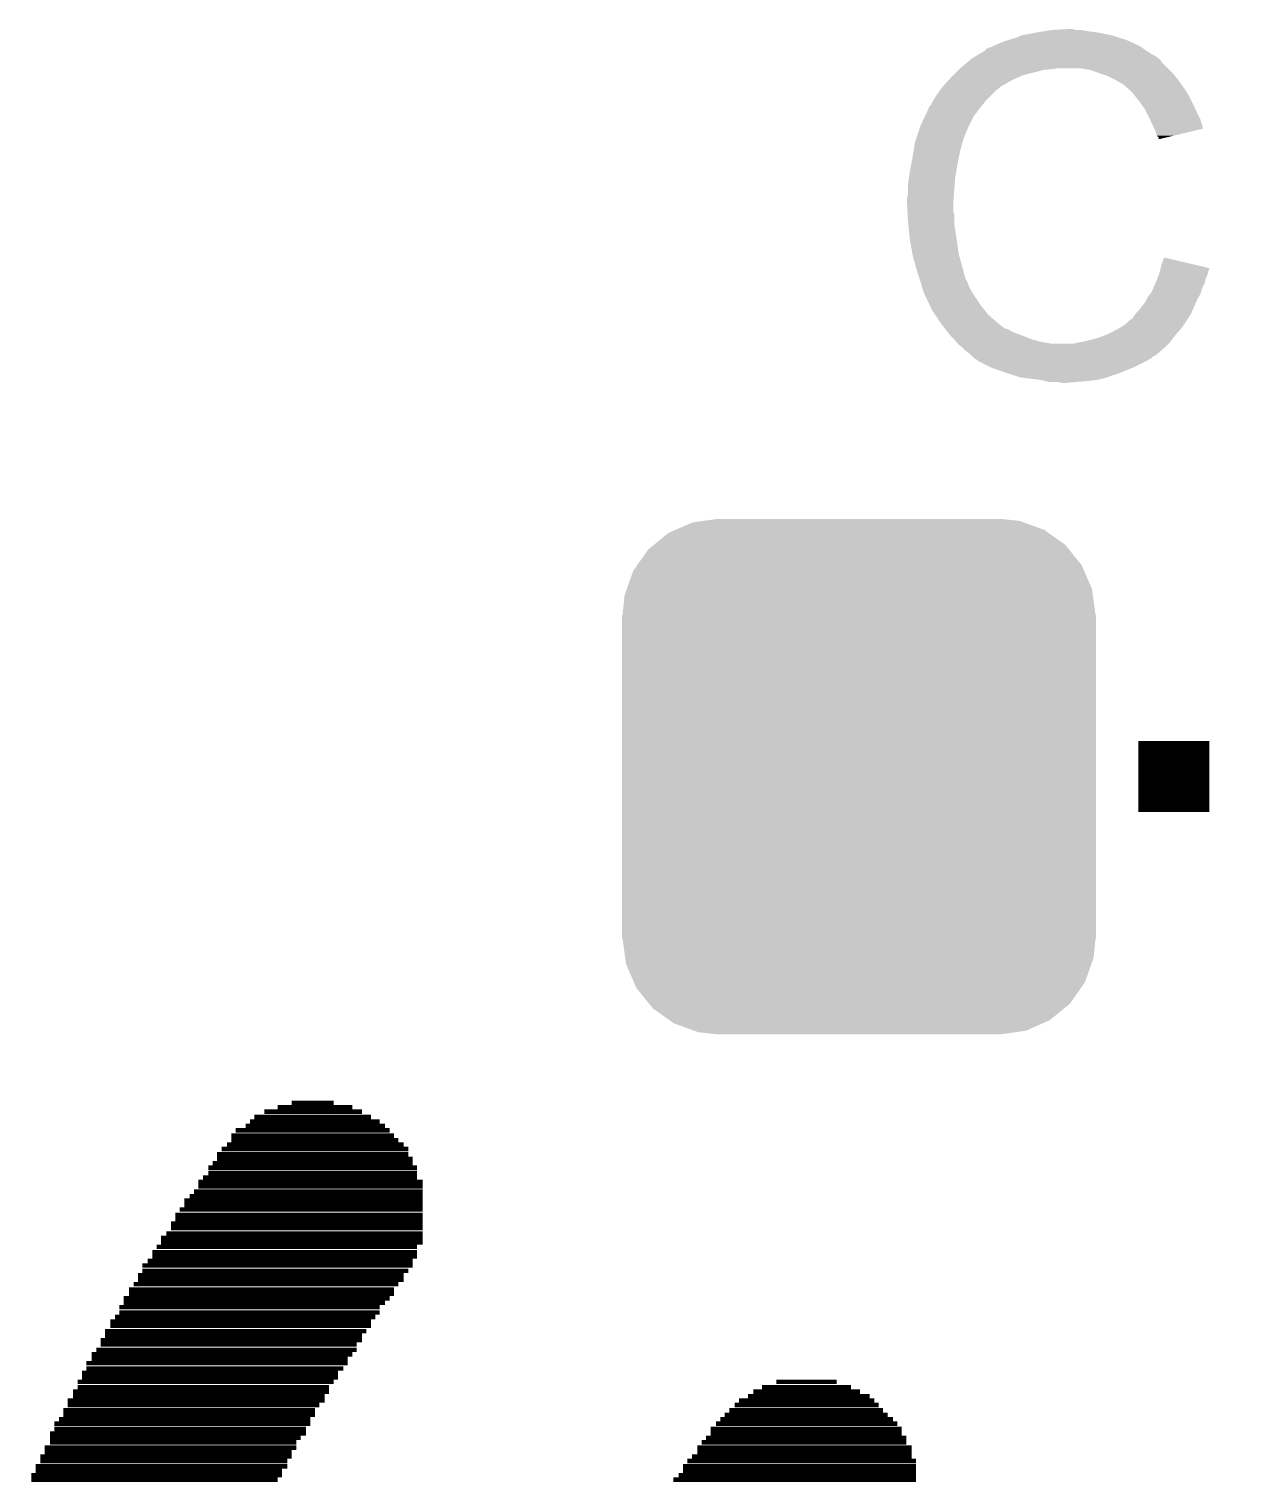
# Model space of a CAD drawing. Extents: x -1.3 to 24.2, y -3.9 to 53.4.
# Drawn here: x 5.95 to 9.423, y 9.211 to 13.363 of the extents above; entities that cross this region are included whole.
import ezdxf

# ---------------------------------------------------------------- set-up
doc = ezdxf.new("R2010")
doc.units = 0
doc.layers.get('0').update_dxf_attribs({"linetype": 'CONTINUOUS'})
doc.layers.add('WIFI_BLE_CLICK_V102_GTO', color=14, linetype='CONTINUOUS')
doc.layers.add('WIFI_BLE_CLICK_V102_GTS', color=12, linetype='CONTINUOUS')

# ---------------------------------------------------------------- blocks, each defined once
blk = doc.blocks.new('CUSTOM_58')
for points in [[(-0.523568, 0.705436), (-0.47634, 0.726144), (0.528306, 0.705436), (0.470706, 0.726144)], [(-0.47634, 0.726144), (-0.444658, 0.730636), (0.470706, 0.726144), (0.45821, 0.730636)], [(-0.444658, 0.730636), (-0.40259, 0.7366), (0.45821, 0.730636), (0.40259, 0.7366)], [(-0.586032, 0.66231), (-0.544558, 0.696232), (0.58904, 0.66231), (0.541268, 0.696232)], [(-0.544558, 0.696232), (-0.523568, 0.705436), (0.541268, 0.696232), (0.528306, 0.705436)], [(-0.633606, 0.604434), (-0.602216, 0.649072), (0.635932, 0.604434), (0.599766, 0.649072)], [(-0.602216, 0.649072), (-0.586032, 0.66231), (0.599766, 0.649072), (0.58904, 0.66231)], [(-0.663508, 0.536078), (-0.645062, 0.58814), (0.665526, 0.536078), (0.642988, 0.58814)], [(-0.645062, 0.58814), (-0.633606, 0.604434), (0.642988, 0.58814), (0.635932, 0.604434)], [(-0.67564, 0.46228), (-0.669936, 0.517928), (0.67564, 0.46228), (0.668014, 0.517928)], [(-0.669936, 0.517928), (-0.663508, 0.536078), (0.668014, 0.517928), (0.665526, 0.536078)], [(-0.67691, -0.46228), (-0.67691, 0.46228), (0.67691, -0.46228), (0.67691, 0.46228)], [(-0.668012, -0.517928), (-0.67564, -0.46228), (0.669936, -0.517928), (0.67564, -0.46228)], [(-0.665526, -0.536078), (-0.668012, -0.517928), (0.663506, -0.536078), (0.669936, -0.517928)], [(-0.642986, -0.58814), (-0.665526, -0.536078), (0.645062, -0.58814), (0.663506, -0.536078)], [(-0.635932, -0.604434), (-0.642986, -0.58814), (0.633604, -0.604434), (0.645062, -0.58814)], [(-0.599764, -0.649072), (-0.635932, -0.604434), (0.602216, -0.649072), (0.633604, -0.604434)], [(-0.58904, -0.66231), (-0.599764, -0.649072), (0.58603, -0.66231), (0.602216, -0.649072)], [(-0.541266, -0.696232), (-0.58904, -0.66231), (0.544558, -0.696232), (0.58603, -0.66231)], [(-0.528306, -0.705436), (-0.541266, -0.696232), (0.523566, -0.705436), (0.544558, -0.696232)], [(-0.470704, -0.726144), (-0.528306, -0.705436), (0.47634, -0.726144), (0.523566, -0.705436)], [(-0.45821, -0.730636), (-0.470704, -0.726144), (0.444656, -0.730636), (0.47634, -0.726144)], [(-0.40259, -0.7366), (-0.45821, -0.730636), (0.40259, -0.7366), (0.444656, -0.730636)]]:
    blk.add_solid(points)

msp = doc.modelspace()

# ---------------------------------------------------------------- linework, layer by layer
at = {"layer": 'WIFI_BLE_CLICK_V102_GTO'}
for points, const_width in [([(9.1186, 11.2268), (9.3218, 11.2268)], 0.2032), ([(6.70052, 10.29462), (6.8199, 10.29462)], 0.0127), ([(6.59384, 10.25398), (6.92658, 10.25398)], 0.0127), ([(6.62178, 10.26922), (6.90118, 10.26922)], 0.0127), ([(6.65988, 10.28192), (6.87324, 10.28192)], 0.0127), ([(6.5405, 10.21588), (6.97992, 10.21588)], 0.0127), ([(6.56844, 10.22858), (6.96722, 10.22858)], 0.0127), ([(6.58114, 10.24128), (6.95198, 10.24128)], 0.0127), ([(6.5151, 10.17524), (7.02056, 10.17524)], 0.0127), ([(6.5278, 10.20064), (6.99262, 10.20064)], 0.0127), ([(6.5278, 10.18794), (7.00532, 10.18794)], 0.0127), ([(6.48716, 10.1473), (7.03326, 10.1473)], 0.0127), ([(6.48716, 10.1346), (7.04596, 10.1346)], 0.0127), ([(6.49986, 10.16254), (7.03326, 10.16254)], 0.0127), ([(6.46176, 10.1092), (7.05866, 10.1092)], 0.0127), ([(6.46176, 10.09396), (7.05866, 10.09396)], 0.0127), ([(6.47446, 10.1219), (7.04596, 10.1219)], 0.0127), ([(6.42112, 10.04062), (7.0739, 10.04062)], 0.0127), ([(6.43382, 10.06856), (7.0739, 10.06856)], 0.0127), ([(6.43382, 10.05586), (7.0739, 10.05586)], 0.0127), ([(6.44652, 10.08126), (7.05866, 10.08126)], 0.0127), ([(6.39318, 10.01522), (7.0739, 10.01522)], 0.0127), ([(6.39318, 10.00252), (7.0739, 10.00252)], 0.0127), ([(6.40842, 10.02792), (7.0739, 10.02792)], 0.0127), ([(6.36778, 9.97458), (7.0739, 9.97458)], 0.0127), ([(6.36778, 9.96188), (7.0739, 9.96188)], 0.0127), ([(6.38048, 9.98982), (7.0739, 9.98982)], 0.0127), ([(6.34238, 9.92124), (7.0739, 9.92124)], 0.0127), ([(6.35508, 9.94918), (7.0739, 9.94918)], 0.0127), ([(6.35508, 9.93648), (7.0739, 9.93648)], 0.0127), ([(6.31444, 9.88314), (7.05866, 9.88314)], 0.0127), ([(6.32714, 9.90854), (7.0739, 9.90854)], 0.0127), ([(6.32714, 9.89584), (7.0739, 9.89584)], 0.0127), ([(6.28904, 9.8425), (7.04596, 9.8425)], 0.0127), ([(6.30174, 9.8679), (7.05866, 9.8679)], 0.0127), ([(6.30174, 9.8552), (7.05866, 9.8552)], 0.0127), ([(6.2611, 9.80186), (7.02056, 9.80186)], 0.0127), ([(6.2738, 9.8298), (7.04596, 9.8298)], 0.0127), ([(6.2738, 9.81456), (7.03326, 9.81456)], 0.0127), ([(6.2357, 9.76122), (6.99262, 9.76122)], 0.0127), ([(6.2484, 9.77646), (7.00532, 9.77646)], 0.0127), ([(6.2611, 9.78916), (7.02056, 9.78916)], 0.0127), ([(6.20776, 9.71042), (6.95198, 9.71042)], 0.0127), ([(6.22046, 9.73582), (6.97992, 9.73582)], 0.0127), ([(6.22046, 9.72312), (6.96722, 9.72312)], 0.0127), ([(6.2357, 9.74852), (6.99262, 9.74852)], 0.0127), ([(6.18236, 9.66978), (6.92658, 9.66978)], 0.0127), ([(6.19506, 9.68248), (6.93928, 9.68248)], 0.0127), ([(6.20776, 9.69518), (6.95198, 9.69518)], 0.0127), ([(6.16712, 9.64184), (6.91388, 9.64184)], 0.0127), ([(6.16712, 9.62914), (6.90118, 9.62914)], 0.0127), ([(6.18236, 9.65708), (6.92658, 9.65708)], 0.0127), ([(6.14172, 9.5885), (6.88594, 9.5885)], 0.0127), ([(6.15442, 9.61644), (6.90118, 9.61644)], 0.0127), ([(6.15442, 9.60374), (6.88594, 9.60374)], 0.0127), ([(6.11378, 9.5504), (6.86054, 9.5504)], 0.0127), ([(6.12902, 9.5758), (6.87324, 9.5758)], 0.0127), ([(6.12902, 9.5631), (6.86054, 9.5631)], 0.0127), ([(6.10108, 9.52246), (6.8326, 9.52246)], 0.0127), ([(6.10108, 9.50976), (6.8326, 9.50976)], 0.0127), ([(6.11378, 9.53516), (6.84784, 9.53516)], 0.0127), ([(6.07568, 9.46912), (6.8072, 9.46912)], 0.0127), ([(6.08838, 9.49706), (6.8199, 9.49706)], 0.0127), ([(6.08838, 9.48182), (6.8072, 9.48182)], 0.0127), ([(8.01878, 9.46912), (8.32358, 9.46912)], 0.0127), ([(8.04418, 9.48182), (8.29818, 9.48182)], 0.0127), ([(8.08482, 9.49706), (8.25754, 9.49706)], 0.0127), ([(6.06044, 9.44372), (6.7945, 9.44372)], 0.0127), ([(6.06044, 9.43102), (6.77926, 9.43102)], 0.0127), ([(6.07568, 9.45642), (6.7945, 9.45642)], 0.0127), ([(7.96544, 9.43102), (8.37692, 9.43102)], 0.0127), ([(7.97814, 9.44372), (8.36422, 9.44372)], 0.0127), ([(8.00354, 9.45642), (8.35152, 9.45642)], 0.0127), ([(6.02234, 9.37768), (6.75386, 9.37768)], 0.0127), ([(6.03504, 9.39038), (6.75386, 9.39038)], 0.0127), ([(6.04774, 9.41578), (6.76656, 9.41578)], 0.0127), ([(6.04774, 9.40308), (6.76656, 9.40308)], 0.0127), ([(7.9121, 9.37768), (8.43026, 9.37768)], 0.0127), ([(7.9248, 9.39038), (8.41756, 9.39038)], 0.0127), ([(7.9375, 9.40308), (8.40232, 9.40308)], 0.0127), ([(7.9502, 9.41578), (8.38962, 9.41578)], 0.0127), ([(6.00964, 9.34974), (6.74116, 9.34974)], 0.0127), ([(6.00964, 9.33704), (6.72592, 9.33704)], 0.0127), ([(6.02234, 9.36244), (6.74116, 9.36244)], 0.0127), ([(7.88416, 9.33704), (8.45566, 9.33704)], 0.0127), ([(7.89686, 9.36244), (8.44296, 9.36244)], 0.0127), ([(7.89686, 9.34974), (8.44296, 9.34974)], 0.0127), ([(5.9944, 9.3091), (6.71322, 9.3091)], 0.0127), ([(5.9944, 9.2964), (6.70052, 9.2964)], 0.0127), ([(6.00964, 9.32434), (6.71322, 9.32434)], 0.0127), ([(7.85876, 9.3091), (8.4709, 9.3091)], 0.0127), ([(7.85876, 9.2964), (8.4709, 9.2964)], 0.0127), ([(7.87146, 9.32434), (8.45566, 9.32434)], 0.0127), ([(5.969, 9.25576), (6.68782, 9.25576)], 0.0127), ([(5.9817, 9.2837), (6.70052, 9.2837)], 0.0127), ([(5.9817, 9.271), (6.68782, 9.271)], 0.0127), ([(7.81812, 9.25576), (8.4836, 9.25576)], 0.0127), ([(7.83082, 9.271), (8.4836, 9.271)], 0.0127), ([(7.84352, 9.2837), (8.4709, 9.2837)], 0.0127), ([(5.9563, 9.23036), (6.67258, 9.23036)], 0.0127), ([(5.9563, 9.21766), (6.65988, 9.21766)], 0.0127), ([(5.969, 9.24306), (6.67258, 9.24306)], 0.0127), ([(7.79018, 9.21766), (8.4836, 9.21766)], 0.0127), ([(7.80542, 9.23036), (8.4836, 9.23036)], 0.0127), ([(7.81812, 9.24306), (8.4836, 9.24306)], 0.0127)]:
    msp.add_lwpolyline(points, dxfattribs=dict(at, const_width=const_width))
for points in [[(8.722358, 13.3223), (8.735058, 13.32738), (9.1059, 13.3223), (9.09447, 13.32738)], [(8.735058, 13.32738), (8.7503, 13.33246), (9.09447, 13.32738), (9.08304, 13.33246)], [(8.7503, 13.33246), (8.768082, 13.33754), (9.08304, 13.33246), (9.066786, 13.33754)], [(8.768082, 13.33754), (8.785862, 13.34516), (9.066786, 13.33754), (9.042402, 13.34516)], [(8.785862, 13.34516), (8.8265, 13.35278), (9.042402, 13.34516), (9.004298, 13.35278)], [(8.8265, 13.35278), (8.85698, 13.35786), (9.004298, 13.35278), (8.96874, 13.35786)], [(8.85698, 13.35786), (8.87222, 13.3604), (8.96874, 13.35786), (8.953502, 13.3604)], [(8.87222, 13.3604), (8.917938, 13.36294), (8.940802, 13.3604), (8.930642, 13.36294)], [(8.652076, 13.284198), (8.656302, 13.286734), (9.169404, 13.284198), (9.166866, 13.286734)], [(8.656302, 13.286734), (8.656312, 13.28674), (9.166866, 13.286734), (9.164324, 13.28674)], [(8.656312, 13.28674), (8.677468, 13.29944), (9.164324, 13.28674), (9.144, 13.29944)], [(8.677468, 13.29944), (8.68172, 13.301992), (9.144, 13.29944), (9.140428, 13.301992)], [(8.68172, 13.301992), (8.681734, 13.304526), (9.140428, 13.301992), (9.13688, 13.304526)], [(8.681734, 13.304526), (8.691882, 13.3096), (9.13688, 13.304526), (9.129774, 13.3096)], [(8.691882, 13.3096), (8.699494, 13.312138), (9.129774, 13.3096), (9.12622, 13.312138)], [(8.699494, 13.312138), (8.6995, 13.31214), (9.12622, 13.312138), (9.126218, 13.31214)], [(8.6995, 13.31214), (8.70966, 13.31722), (9.126218, 13.31214), (9.11606, 13.31722)], [(8.70966, 13.31722), (8.722358, 13.3223), (9.11606, 13.31722), (9.1059, 13.3223)], [(8.59028, 13.23086), (8.60552, 13.2461), (8.788398, 13.23086), (8.84936, 13.2461)], [(8.60552, 13.2461), (8.60806, 13.24864), (8.84936, 13.2461), (8.874762, 13.24864)], [(8.60806, 13.24864), (8.6106, 13.25118), (8.874762, 13.24864), (8.887458, 13.25118)], [(8.6106, 13.25118), (8.628608, 13.266418), (9.20242, 13.25118), (9.187182, 13.266418)], [(8.628608, 13.266418), (8.637616, 13.27404), (9.187182, 13.266418), (9.1821, 13.27404)], [(8.637616, 13.27404), (8.643622, 13.279122), (9.1821, 13.27404), (9.177018, 13.279122)], [(8.643622, 13.279122), (8.647846, 13.281658), (9.177018, 13.279122), (9.17448, 13.281658)], [(8.647846, 13.281658), (8.652076, 13.284198), (9.17448, 13.281658), (9.169404, 13.284198)], [(8.981438, 13.2461), (8.950958, 13.25118), (9.2075, 13.2461), (9.20242, 13.25118)], [(9.00938, 13.23594), (8.981438, 13.2461), (9.21766, 13.23594), (9.2075, 13.2461)], [(8.559566, 13.197838), (8.575732, 13.21562), (8.724898, 13.197838), (8.755382, 13.21562)], [(8.575732, 13.21562), (8.58266, 13.22324), (8.755382, 13.21562), (8.77189, 13.22324)], [(8.58266, 13.22324), (8.59028, 13.23086), (8.77189, 13.22324), (8.788398, 13.23086)], [(9.017006, 13.233398), (9.00938, 13.23594), (9.220202, 13.233398), (9.21766, 13.23594)], [(9.032238, 13.22832), (9.017006, 13.233398), (9.224266, 13.22832), (9.220202, 13.233398)], [(9.04748, 13.2207), (9.032238, 13.22832), (9.23036, 13.2207), (9.224266, 13.22832)], [(9.05256, 13.21816), (9.04748, 13.2207), (9.232176, 13.21816), (9.23036, 13.2207)], [(9.065262, 13.21054), (9.05256, 13.21816), (9.237618, 13.21054), (9.232176, 13.21816)], [(9.075416, 13.205462), (9.065262, 13.21054), (9.241246, 13.205462), (9.237618, 13.21054)], [(9.07796, 13.20292), (9.075416, 13.205462), (9.243062, 13.20292), (9.241246, 13.205462)], [(9.097964, 13.18514), (9.07796, 13.20292), (9.255762, 13.18514), (9.243062, 13.20292)], [(8.533382, 13.159738), (8.539478, 13.1699), (8.68426, 13.159738), (8.694422, 13.1699)], [(8.539478, 13.1699), (8.551924, 13.187678), (8.694422, 13.1699), (8.7122, 13.187678)], [(8.551924, 13.187678), (8.55726, 13.1953), (8.7122, 13.187678), (8.722358, 13.1953)], [(8.55726, 13.1953), (8.557262, 13.195302), (8.722358, 13.1953), (8.72236, 13.195302)], [(8.557262, 13.195302), (8.559566, 13.197838), (8.72236, 13.195302), (8.724898, 13.197838)], [(9.10082, 13.1826), (9.097964, 13.18514), (9.257214, 13.1826), (9.255762, 13.18514)], [(9.113012, 13.16736), (9.10082, 13.1826), (9.26592, 13.16736), (9.257214, 13.1826)], [(9.12114, 13.1572), (9.113012, 13.16736), (9.271, 13.1572), (9.26592, 13.16736)], [(8.509446, 13.114018), (8.51662, 13.129264), (8.6487, 13.114018), (8.660558, 13.129264)], [(8.51662, 13.129264), (8.516626, 13.131806), (8.660558, 13.129264), (8.662534, 13.131806)], [(8.516626, 13.131806), (8.51916, 13.134344), (8.662534, 13.131806), (8.664508, 13.134344)], [(8.51916, 13.134344), (8.521704, 13.141962), (8.664508, 13.134344), (8.670434, 13.141962)], [(8.521704, 13.141962), (8.526782, 13.147044), (8.670434, 13.141962), (8.674386, 13.147044)], [(8.526782, 13.147044), (8.53186, 13.157198), (8.674386, 13.147044), (8.682284, 13.157198)], [(8.53186, 13.157198), (8.533382, 13.159738), (8.682284, 13.157198), (8.68426, 13.159738)], [(9.128252, 13.14704), (9.12114, 13.1572), (9.27608, 13.14704), (9.271, 13.1572)], [(9.138918, 13.1318), (9.128252, 13.14704), (9.282854, 13.1318), (9.27608, 13.14704)], [(9.14273, 13.12418), (9.138918, 13.1318), (9.28624, 13.12418), (9.282854, 13.1318)], [(9.15162, 13.1064), (9.14273, 13.12418), (9.295132, 13.1064), (9.28624, 13.12418)], [(8.485292, 13.053056), (8.495452, 13.08354), (8.62076, 13.053056), (8.63346, 13.08354)], [(8.495452, 13.08354), (8.4963, 13.08608), (8.63346, 13.08354), (8.63473, 13.08608)], [(8.4963, 13.08608), (8.509446, 13.114018), (8.63473, 13.08608), (8.6487, 13.114018)], [(9.15275, 13.103858), (9.15162, 13.1064), (9.296402, 13.103858), (9.295132, 13.1064)], [(9.16178, 13.08354), (9.15275, 13.103858), (9.302476, 13.08354), (9.296402, 13.103858)], [(9.164324, 13.078454), (9.16178, 13.08354), (9.303996, 13.078454), (9.302476, 13.08354)], [(9.16686, 13.07338), (9.164324, 13.078454), (9.282834, 13.07338), (9.303996, 13.078454)], [(8.47725, 13.0175), (8.480636, 13.037818), (8.6106, 13.0175), (8.615678, 13.037818)], [(8.480636, 13.037818), (8.481062, 13.040362), (8.615678, 13.037818), (8.61695, 13.040362)], [(8.481062, 13.040362), (8.481906, 13.042896), (8.61695, 13.040362), (8.618218, 13.042896)], [(8.481906, 13.042896), (8.483598, 13.047974), (8.618218, 13.042896), (8.61822, 13.047974)], [(8.483598, 13.047974), (8.484444, 13.050514), (8.61822, 13.047974), (8.620754, 13.050514)], [(8.484444, 13.050514), (8.485292, 13.053056), (8.620754, 13.050514), (8.62076, 13.053056)], [(9.17194, 13.058144), (9.16686, 13.07338), (9.219292, 13.058144), (9.282834, 13.07338)], [(9.177014, 13.053066), (9.17194, 13.058144), (9.198114, 13.053066), (9.219292, 13.058144)], [(9.17702, 13.048008), (9.177014, 13.053066), (9.17702, 13.048008), (9.198114, 13.053066)], [(8.4682, 12.9667), (8.47344, 12.99464), (8.60044, 12.9667), (8.60552, 12.99464)], [(8.47344, 12.99464), (8.47725, 13.0175), (8.60552, 12.99464), (8.6106, 13.0175)], [(8.46328, 12.936222), (8.46582, 12.954), (8.59536, 12.936222), (8.598322, 12.954)], [(8.46582, 12.954), (8.4682, 12.9667), (8.598322, 12.954), (8.60044, 12.9667)], [(8.46074, 12.91844), (8.46328, 12.936222), (8.594088, 12.91844), (8.59536, 12.936222)], [(8.46074, 12.890502), (8.46074, 12.91844), (8.592094, 12.890502), (8.594088, 12.91844)], [(8.4582, 12.880342), (8.46074, 12.890502), (8.591368, 12.880342), (8.592094, 12.890502)], [(8.4582, 12.865102), (8.4582, 12.880342), (8.59028, 12.865102), (8.591368, 12.880342)], [(8.4582, 12.8651), (8.4582, 12.865102), (8.590282, 12.8651), (8.59028, 12.865102)], [(8.459344, 12.842238), (8.4582, 12.8651), (8.590282, 12.842238), (8.590282, 12.8651)], [(8.459726, 12.834616), (8.459344, 12.842238), (8.59282, 12.834616), (8.590282, 12.842238)], [(8.46074, 12.8143), (8.459726, 12.834616), (8.59282, 12.8143), (8.59282, 12.834616)], [(8.461504, 12.806678), (8.46074, 12.8143), (8.59282, 12.806678), (8.59282, 12.8143)], [(8.463026, 12.79144), (8.461504, 12.806678), (8.59536, 12.79144), (8.59282, 12.806678)], [(8.46582, 12.763498), (8.463026, 12.79144), (8.59966, 12.763498), (8.59536, 12.79144)], [(8.466718, 12.75842), (8.46582, 12.763498), (8.60044, 12.75842), (8.59966, 12.763498)], [(8.47344, 12.72032), (8.466718, 12.75842), (8.60552, 12.72032), (8.60044, 12.75842)], [(8.473442, 12.720318), (8.47344, 12.72032), (8.60552, 12.720318), (8.60552, 12.72032)], [(8.47852, 12.7), (8.473442, 12.720318), (8.611326, 12.7), (8.60552, 12.720318)], [(9.18464, 12.687298), (9.19228, 12.710156), (9.289368, 12.687298), (9.19228, 12.710156)], [(8.482876, 12.68476), (8.47852, 12.7), (8.61568, 12.68476), (8.611326, 12.7)], [(8.48868, 12.66444), (8.482876, 12.68476), (8.621102, 12.66444), (8.61568, 12.68476)], [(8.494608, 12.646658), (8.48868, 12.66444), (8.625844, 12.646658), (8.621102, 12.66444)], [(9.177652, 12.661898), (9.17956, 12.666982), (9.31672, 12.661898), (9.317988, 12.666982)], [(9.17956, 12.666982), (9.180828, 12.672058), (9.317988, 12.666982), (9.319258, 12.672058)], [(9.180828, 12.672058), (9.182098, 12.677136), (9.319258, 12.672058), (9.321798, 12.677136)], [(9.182098, 12.677136), (9.18273, 12.679662), (9.321798, 12.677136), (9.3218, 12.679662)], [(9.18273, 12.679662), (9.18464, 12.687298), (9.3218, 12.679662), (9.289368, 12.687298)], [(8.495456, 12.644116), (8.494608, 12.646658), (8.628382, 12.644116), (8.625844, 12.646658)], [(8.497148, 12.639038), (8.495456, 12.644116), (8.63092, 12.639038), (8.628382, 12.644116)], [(8.49884, 12.633958), (8.497148, 12.639038), (8.632614, 12.633958), (8.63092, 12.639038)], [(8.499476, 12.63142), (8.49884, 12.633958), (8.63346, 12.63142), (8.632614, 12.633958)], [(8.501382, 12.6238), (8.499476, 12.63142), (8.637272, 12.6238), (8.63346, 12.63142)], [(8.503922, 12.616182), (8.501382, 12.6238), (8.64108, 12.616182), (8.637272, 12.6238)], [(9.1567, 12.611102), (9.16214, 12.623798), (9.29785, 12.611102), (9.301478, 12.623798)], [(9.16214, 12.623798), (9.168672, 12.639038), (9.301478, 12.623798), (9.309098, 12.639038)], [(9.168672, 12.639038), (9.17194, 12.64666), (9.309098, 12.639038), (9.310622, 12.64666)], [(9.17194, 12.64666), (9.173844, 12.651738), (9.310622, 12.64666), (9.31164, 12.651738)], [(9.173844, 12.651738), (9.177652, 12.661898), (9.31164, 12.651738), (9.31672, 12.661898)], [(8.50646, 12.608562), (8.503922, 12.616182), (8.645844, 12.608562), (8.64108, 12.616182)], [(8.509, 12.60348), (8.50646, 12.608562), (8.649018, 12.60348), (8.645844, 12.608562)], [(8.512586, 12.59586), (8.509, 12.60348), (8.65378, 12.59586), (8.649018, 12.60348)], [(8.523344, 12.573), (8.512586, 12.59586), (8.66902, 12.573), (8.65378, 12.59586)], [(9.12876, 12.57046), (9.138922, 12.583162), (9.27846, 12.57046), (9.284018, 12.583162)], [(9.138922, 12.583162), (9.14146, 12.58824), (9.284018, 12.583162), (9.28624, 12.58824)], [(9.14146, 12.58824), (9.14654, 12.5984), (9.28624, 12.58824), (9.292046, 12.5984)], [(9.14654, 12.5984), (9.152632, 12.606018), (9.292046, 12.5984), (9.2964, 12.606018)], [(9.152632, 12.606018), (9.1567, 12.611102), (9.2964, 12.606018), (9.29785, 12.611102)], [(8.52932, 12.5603), (8.523344, 12.573), (8.67918, 12.5603), (8.66902, 12.573)], [(8.537788, 12.5476), (8.52932, 12.5603), (8.68934, 12.5476), (8.67918, 12.5603)], [(8.551332, 12.527282), (8.537788, 12.5476), (8.712198, 12.527282), (8.68934, 12.5476)], [(9.10082, 12.534904), (9.1059, 12.54252), (9.259994, 12.534904), (9.265072, 12.54252)], [(9.1059, 12.54252), (9.109708, 12.547598), (9.265072, 12.54252), (9.268458, 12.547598)], [(9.109708, 12.547598), (9.113522, 12.55268), (9.268458, 12.547598), (9.27068, 12.55268)], [(9.113522, 12.55268), (9.12114, 12.560302), (9.27068, 12.55268), (9.274016, 12.560302)], [(9.12114, 12.560302), (9.12876, 12.57046), (9.274016, 12.560302), (9.27846, 12.57046)], [(8.55472, 12.5222), (8.551332, 12.527282), (8.718552, 12.5222), (8.712198, 12.527282)], [(8.566444, 12.50696), (8.55472, 12.5222), (8.737606, 12.50696), (8.718552, 12.5222)], [(8.566446, 12.506958), (8.566444, 12.50696), (8.742684, 12.506958), (8.737606, 12.50696)], [(8.570354, 12.501878), (8.566446, 12.506958), (8.752842, 12.501878), (8.742684, 12.506958)], [(8.57426, 12.4968), (8.570354, 12.501878), (8.76046, 12.4968), (8.752842, 12.501878)], [(8.576214, 12.49426), (8.57426, 12.4968), (8.76808, 12.49426), (8.76046, 12.4968)], [(9.027162, 12.489182), (9.057638, 12.50442), (9.22528, 12.489182), (9.238614, 12.50442)], [(9.057638, 12.50442), (9.066524, 12.509498), (9.238614, 12.50442), (9.24306, 12.509498)], [(9.066524, 12.509498), (9.075418, 12.51458), (9.24306, 12.509498), (9.246446, 12.51458)], [(9.075418, 12.51458), (9.08812, 12.52474), (9.246446, 12.51458), (9.25322, 12.52474)], [(9.08812, 12.52474), (9.095744, 12.532362), (9.25322, 12.52474), (9.2583, 12.532362)], [(9.095744, 12.532362), (9.10082, 12.534904), (9.2583, 12.532362), (9.259994, 12.534904)], [(8.58012, 12.489182), (8.576214, 12.49426), (8.781622, 12.489182), (8.76808, 12.49426)], [(8.582662, 12.48664), (8.58012, 12.489182), (8.7884, 12.48664), (8.781622, 12.489182)], [(8.59282, 12.47648), (8.582662, 12.48664), (8.813796, 12.47648), (8.7884, 12.48664)], [(8.592822, 12.476478), (8.59282, 12.47648), (8.8138, 12.476478), (8.813796, 12.47648)], [(8.598916, 12.46886), (8.592822, 12.476478), (8.84174, 12.46886), (8.8138, 12.476478)], [(8.602978, 12.463782), (8.598916, 12.46886), (8.87221, 12.463782), (8.84174, 12.46886)], [(8.602982, 12.46378), (8.602978, 12.463782), (8.872222, 12.46378), (8.87221, 12.463782)], [(8.615678, 12.453622), (8.602982, 12.46378), (9.1948, 12.453622), (9.204958, 12.46378)], [(8.933182, 12.46378), (8.94334, 12.46632), (9.204958, 12.46378), (9.207498, 12.46632)], [(8.94334, 12.46632), (8.95604, 12.46886), (9.207498, 12.46632), (9.210038, 12.46886)], [(8.95604, 12.46886), (8.96874, 12.4714), (9.210038, 12.46886), (9.211942, 12.4714)], [(8.96874, 12.4714), (8.99922, 12.479022), (9.211942, 12.4714), (9.217658, 12.479022)], [(8.99922, 12.479022), (9.02716, 12.48918), (9.217658, 12.479022), (9.225278, 12.48918)], [(9.02716, 12.48918), (9.027162, 12.489182), (9.225278, 12.48918), (9.22528, 12.489182)], [(8.615682, 12.45362), (8.615678, 12.453622), (9.1948, 12.45362), (9.1948, 12.453622)], [(8.62584, 12.443462), (8.615682, 12.45362), (9.183186, 12.443462), (9.1948, 12.45362)], [(8.635998, 12.43584), (8.62584, 12.443462), (9.174474, 12.43584), (9.183186, 12.443462)], [(8.636014, 12.435826), (8.635998, 12.43584), (9.171934, 12.435826), (9.174474, 12.43584)], [(8.64108, 12.43076), (8.636014, 12.435826), (9.169392, 12.43076), (9.171934, 12.435826)], [(8.643624, 12.428216), (8.64108, 12.43076), (9.161778, 12.428216), (9.169392, 12.43076)], [(8.648698, 12.423142), (8.643624, 12.428216), (9.156702, 12.423142), (9.161778, 12.428216)], [(8.648704, 12.423138), (8.648698, 12.423142), (9.156698, 12.423138), (9.156702, 12.423142)], [(8.656314, 12.418064), (8.648704, 12.423138), (9.14824, 12.418064), (9.156698, 12.423138)], [(8.658838, 12.41806), (8.656314, 12.418064), (9.148232, 12.41806), (9.14824, 12.418064)], [(8.65886, 12.415534), (8.658838, 12.41806), (9.144022, 12.415534), (9.148232, 12.41806)], [(8.658888, 12.41552), (8.65886, 12.415534), (9.144, 12.41552), (9.144022, 12.415534)], [(8.6995, 12.3952), (8.658888, 12.41552), (9.10336, 12.3952), (9.144, 12.41552)], [(8.72109, 12.38758), (8.6995, 12.3952), (9.08304, 12.38758), (9.10336, 12.3952)], [(8.74268, 12.37996), (8.72109, 12.38758), (9.06526, 12.37996), (9.08304, 12.38758)], [(8.783318, 12.36726), (8.74268, 12.37996), (9.027158, 12.36726), (9.06526, 12.37996)], [(8.803638, 12.36472), (8.783318, 12.36726), (9.019538, 12.36472), (9.027158, 12.36726)], [(8.844278, 12.35964), (8.803638, 12.36472), (8.996678, 12.35964), (9.019538, 12.36472)], [(8.853168, 12.3571), (8.844278, 12.35964), (8.97128, 12.3571), (8.996678, 12.35964)], [(8.862056, 12.35456), (8.853168, 12.3571), (8.94334, 12.35456), (8.97128, 12.3571)], [(8.900158, 12.35202), (8.889998, 12.35456), (8.915402, 12.35202), (8.94334, 12.35456)]]:
    msp.add_solid(points, dxfattribs=at)

# ---------------------------------------------------------------- block references
at = {"layer": 'WIFI_BLE_CLICK_V102_GTS'}
msp.add_blockref('CUSTOM_58', (8.32104, 11.2268), dxfattribs=at)

doc.saveas('drawing.dxf')
